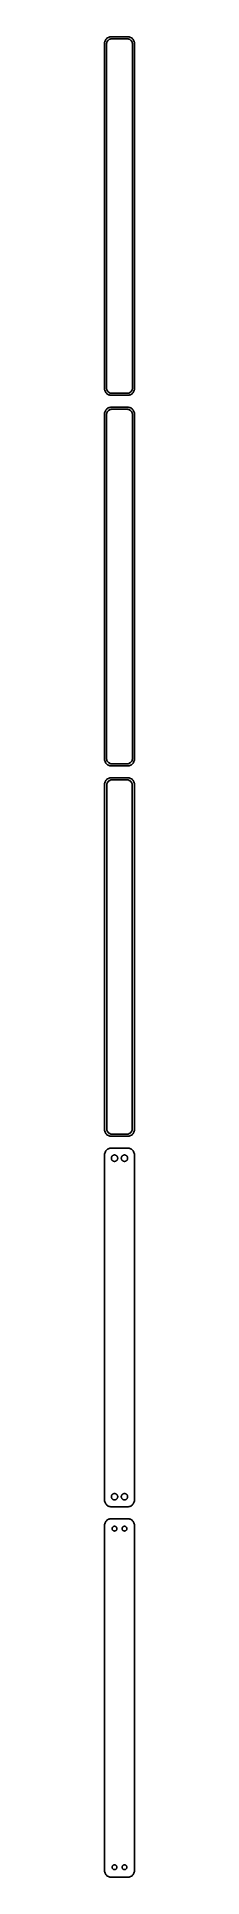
# Model space of a CAD drawing. Header units: metres. Extents: x -11 to 11, y 981 to 2367.
import ezdxf

# ---------------------------------------------------------------- set-up
doc = ezdxf.new("R2010")
doc.units = ezdxf.units.M

msp = doc.modelspace()

# ---------------------------------------------------------------- linework, layer by layer
for p, q in [((-11.2106, 2362.63), (-11.25, 2362)), ((-11.25, 2362), (-11.25, 2102)), ((-11.0929, 2363.24), (-11.2106, 2362.63)), ((-10.8989, 2363.84), (-11.0929, 2363.24)), ((-10.6315, 2364.41), (-10.8989, 2363.84)), ((-10.2951, 2364.94), (-10.6315, 2364.41)), ((-9.89484, 2365.42), (-10.2951, 2364.94)), ((-9.43712, 2365.85), (-9.89484, 2365.42)), ((-9.75, 2361.5), (-9.71844, 2362)), ((-9.75, 2102.5), (-9.75, 2361.5)), ((-9.71844, 2362), (-9.62433, 2362.49)), ((-9.62433, 2362.49), (-9.4691, 2362.97)), ((-9.4691, 2362.97), (-9.25522, 2363.43)), ((-8.92912, 2366.22), (-9.43712, 2365.85)), ((-9.25522, 2363.43), (-8.98605, 2363.85)), ((-8.98605, 2363.85), (-8.66586, 2364.24)), ((-8.37889, 2366.52), (-8.92912, 2366.22)), ((-8.66586, 2364.24), (-8.29968, 2364.58)), ((-7.79507, 2366.76), (-8.37889, 2366.52)), ((-8.29968, 2364.58), (-7.8933, 2364.88)), ((-7.8933, 2364.88), (-7.45311, 2365.12)), ((-7.1869, 2366.91), (-7.79507, 2366.76)), ((-7.45311, 2365.12), (-6.98605, 2365.3)), ((-6.56395, 2366.99), (-7.1869, 2366.91)), ((-6.98605, 2365.3), (-6.49951, 2365.43)), ((6.56395, 2366.99), (-6.56395, 2366.99)), ((-6.49951, 2365.43), (-6.00116, 2365.49)), ((-6.00116, 2365.49), (6.00116, 2365.49)), ((6.00116, 2365.49), (6.49951, 2365.43)), ((6.49951, 2365.43), (6.98605, 2365.3)), ((7.1869, 2366.91), (6.56395, 2366.99)), ((6.98605, 2365.3), (7.45311, 2365.12)), ((7.79507, 2366.76), (7.1869, 2366.91)), ((7.45311, 2365.12), (7.8933, 2364.88)), ((8.37889, 2366.52), (7.79507, 2366.76)), ((7.8933, 2364.88), (8.29968, 2364.58)), ((8.29968, 2364.58), (8.66586, 2364.24)), ((8.92912, 2366.22), (8.37889, 2366.52)), ((8.66586, 2364.24), (8.98605, 2363.85)), ((9.43712, 2365.85), (8.92912, 2366.22)), ((8.98605, 2363.85), (9.25522, 2363.43)), ((9.25522, 2363.43), (9.4691, 2362.97)), ((9.89484, 2365.42), (9.43712, 2365.85)), ((9.4691, 2362.97), (9.62433, 2362.49)), ((9.62433, 2362.49), (9.71844, 2362)), ((9.71844, 2362), (9.75, 2361.5)), ((9.75, 2361.5), (9.75, 2102.5)), ((10.2951, 2364.94), (9.89484, 2365.42)), ((10.6315, 2364.41), (10.2951, 2364.94)), ((10.8989, 2363.84), (10.6315, 2364.41)), ((11.0929, 2363.24), (10.8989, 2363.84)), ((11.2106, 2362.63), (11.0929, 2363.24)), ((11.25, 2362), (11.2106, 2362.63)), ((11.25, 2102), (11.25, 2362)), ((-11.25, 2102), (-11.2106, 2101.37)), ((-11.2106, 2101.37), (-11.0929, 2100.76)), ((-11.0929, 2100.76), (-10.8989, 2100.16)), ((-10.8989, 2100.16), (-10.6315, 2099.59)), ((-10.6315, 2099.59), (-10.2951, 2099.06)), ((-10.2951, 2099.06), (-9.89484, 2098.58)), ((-9.89484, 2098.58), (-9.43712, 2098.15)), ((-9.71844, 2102), (-9.75, 2102.5)), ((-9.62433, 2101.51), (-9.71844, 2102)), ((-9.4691, 2101.03), (-9.62433, 2101.51)), ((-9.25522, 2100.57), (-9.4691, 2101.03)), ((-9.43712, 2098.15), (-8.92912, 2097.78)), ((-8.98605, 2100.15), (-9.25522, 2100.57)), ((-8.66586, 2099.76), (-8.98605, 2100.15)), ((-8.92912, 2097.78), (-8.37889, 2097.48)), ((-8.29968, 2099.42), (-8.66586, 2099.76)), ((-8.37889, 2097.48), (-7.79507, 2097.24)), ((-7.8933, 2099.12), (-8.29968, 2099.42)), ((-7.45311, 2098.88), (-7.8933, 2099.12)), ((-7.79507, 2097.24), (-7.1869, 2097.09)), ((-6.98605, 2098.7), (-7.45311, 2098.88)), ((-7.1869, 2097.09), (-6.56395, 2097.01)), ((-6.49951, 2098.57), (-6.98605, 2098.7)), ((-6.56395, 2097.01), (6.56395, 2097.01)), ((-6.00116, 2098.51), (-6.49951, 2098.57)), ((6.00116, 2098.51), (-6.00116, 2098.51)), ((6.49951, 2098.57), (6.00116, 2098.51)), ((6.98605, 2098.7), (6.49951, 2098.57)), ((6.56395, 2097.01), (7.1869, 2097.09)), ((7.45311, 2098.88), (6.98605, 2098.7)), ((7.1869, 2097.09), (7.79507, 2097.24)), ((7.8933, 2099.12), (7.45311, 2098.88)), ((7.79507, 2097.24), (8.37889, 2097.48)), ((8.29968, 2099.42), (7.8933, 2099.12)), ((8.66586, 2099.76), (8.29968, 2099.42)), ((8.37889, 2097.48), (8.92912, 2097.78)), ((8.98605, 2100.15), (8.66586, 2099.76)), ((8.92912, 2097.78), (9.43712, 2098.15)), ((9.25522, 2100.57), (8.98605, 2100.15)), ((9.4691, 2101.03), (9.25522, 2100.57)), ((9.43712, 2098.15), (9.89484, 2098.58)), ((9.62433, 2101.51), (9.4691, 2101.03)), ((9.71844, 2102), (9.62433, 2101.51)), ((9.75, 2102.5), (9.71844, 2102)), ((9.89484, 2098.58), (10.2951, 2099.06)), ((10.2951, 2099.06), (10.6315, 2099.59)), ((10.6315, 2099.59), (10.8989, 2100.16)), ((10.8989, 2100.16), (11.0929, 2100.76)), ((11.0929, 2100.76), (11.2106, 2101.37)), ((11.2106, 2101.37), (11.25, 2102)), ((-11.2106, 2083.63), (-11.25, 2083)), ((-11.25, 2083), (-11.25, 1823)), ((-11.0929, 2084.24), (-11.2106, 2083.63)), ((-10.8989, 2084.84), (-11.0929, 2084.24)), ((-10.6315, 2085.41), (-10.8989, 2084.84)), ((-10.2951, 2085.94), (-10.6315, 2085.41)), ((-9.89484, 2086.42), (-10.2951, 2085.94)), ((-9.43712, 2086.85), (-9.89484, 2086.42)), ((-9.75, 2082.5), (-9.71844, 2083)), ((-9.75, 1823.5), (-9.75, 2082.5)), ((-9.71844, 2083), (-9.62433, 2083.49)), ((-9.62433, 2083.49), (-9.4691, 2083.97)), ((-9.4691, 2083.97), (-9.25522, 2084.43)), ((-8.92912, 2087.22), (-9.43712, 2086.85)), ((-9.25522, 2084.43), (-8.98605, 2084.85)), ((-8.98605, 2084.85), (-8.66586, 2085.24)), ((-8.37889, 2087.52), (-8.92912, 2087.22)), ((-8.66586, 2085.24), (-8.29968, 2085.58)), ((-7.79507, 2087.76), (-8.37889, 2087.52)), ((-8.29968, 2085.58), (-7.8933, 2085.88)), ((-7.8933, 2085.88), (-7.45311, 2086.12)), ((-7.1869, 2087.91), (-7.79507, 2087.76)), ((-7.45311, 2086.12), (-6.98605, 2086.3)), ((-6.56395, 2087.99), (-7.1869, 2087.91)), ((-6.98605, 2086.3), (-6.49951, 2086.43)), ((6.56395, 2087.99), (-6.56395, 2087.99)), ((-6.49951, 2086.43), (-6.00116, 2086.49)), ((-6.00116, 2086.49), (6.00116, 2086.49)), ((6.00116, 2086.49), (6.49951, 2086.43)), ((6.49951, 2086.43), (6.98605, 2086.3)), ((7.1869, 2087.91), (6.56395, 2087.99)), ((6.98605, 2086.3), (7.45311, 2086.12)), ((7.79507, 2087.76), (7.1869, 2087.91)), ((7.45311, 2086.12), (7.8933, 2085.88)), ((8.37889, 2087.52), (7.79507, 2087.76)), ((7.8933, 2085.88), (8.29968, 2085.58)), ((8.29968, 2085.58), (8.66586, 2085.24)), ((8.92912, 2087.22), (8.37889, 2087.52)), ((8.66586, 2085.24), (8.98605, 2084.85)), ((9.43712, 2086.85), (8.92912, 2087.22)), ((8.98605, 2084.85), (9.25522, 2084.43)), ((9.25522, 2084.43), (9.4691, 2083.97)), ((9.89484, 2086.42), (9.43712, 2086.85)), ((9.4691, 2083.97), (9.62433, 2083.49)), ((9.62433, 2083.49), (9.71844, 2083)), ((9.71844, 2083), (9.75, 2082.5)), ((9.75, 2082.5), (9.75, 1823.5)), ((10.2951, 2085.94), (9.89484, 2086.42)), ((10.6315, 2085.41), (10.2951, 2085.94)), ((10.8989, 2084.84), (10.6315, 2085.41)), ((11.0929, 2084.24), (10.8989, 2084.84)), ((11.2106, 2083.63), (11.0929, 2084.24)), ((11.25, 2083), (11.2106, 2083.63)), ((11.25, 1823), (11.25, 2083)), ((-11.25, 1823), (-11.2106, 1822.37)), ((-11.2106, 1822.37), (-11.0929, 1821.76)), ((-11.0929, 1821.76), (-10.8989, 1821.16)), ((-10.8989, 1821.16), (-10.6315, 1820.59)), ((-10.6315, 1820.59), (-10.2951, 1820.06)), ((-10.2951, 1820.06), (-9.89484, 1819.58)), ((-9.89484, 1819.58), (-9.43712, 1819.15)), ((-9.71844, 1823), (-9.75, 1823.5)), ((-9.62433, 1822.51), (-9.71844, 1823)), ((-9.4691, 1822.03), (-9.62433, 1822.51)), ((-9.25522, 1821.57), (-9.4691, 1822.03)), ((-9.43712, 1819.15), (-8.92912, 1818.78)), ((-8.98605, 1821.15), (-9.25522, 1821.57)), ((-8.66586, 1820.76), (-8.98605, 1821.15)), ((-8.92912, 1818.78), (-8.37889, 1818.48)), ((-8.29968, 1820.42), (-8.66586, 1820.76)), ((-8.37889, 1818.48), (-7.79507, 1818.24)), ((-7.8933, 1820.12), (-8.29968, 1820.42)), ((-7.45311, 1819.88), (-7.8933, 1820.12)), ((-7.79507, 1818.24), (-7.1869, 1818.09)), ((-6.98605, 1819.7), (-7.45311, 1819.88)), ((-7.1869, 1818.09), (-6.56395, 1818.01)), ((-6.49951, 1819.57), (-6.98605, 1819.7)), ((-6.56395, 1818.01), (6.56395, 1818.01)), ((-6.00116, 1819.51), (-6.49951, 1819.57)), ((6.00116, 1819.51), (-6.00116, 1819.51)), ((6.49951, 1819.57), (6.00116, 1819.51)), ((6.98605, 1819.7), (6.49951, 1819.57)), ((6.56395, 1818.01), (7.1869, 1818.09)), ((7.45311, 1819.88), (6.98605, 1819.7)), ((7.1869, 1818.09), (7.79507, 1818.24)), ((7.8933, 1820.12), (7.45311, 1819.88)), ((7.79507, 1818.24), (8.37889, 1818.48)), ((8.29968, 1820.42), (7.8933, 1820.12)), ((8.66586, 1820.76), (8.29968, 1820.42)), ((8.37889, 1818.48), (8.92912, 1818.78)), ((8.98605, 1821.15), (8.66586, 1820.76)), ((8.92912, 1818.78), (9.43712, 1819.15)), ((9.25522, 1821.57), (8.98605, 1821.15)), ((9.4691, 1822.03), (9.25522, 1821.57)), ((9.43712, 1819.15), (9.89484, 1819.58)), ((9.62433, 1822.51), (9.4691, 1822.03)), ((9.71844, 1823), (9.62433, 1822.51)), ((9.75, 1823.5), (9.71844, 1823)), ((9.89484, 1819.58), (10.2951, 1820.06)), ((10.2951, 1820.06), (10.6315, 1820.59)), ((10.6315, 1820.59), (10.8989, 1821.16)), ((10.8989, 1821.16), (11.0929, 1821.76)), ((11.0929, 1821.76), (11.2106, 1822.37)), ((11.2106, 1822.37), (11.25, 1823)), ((-11.2106, 1804.63), (-11.25, 1804)), ((-11.25, 1804), (-11.25, 1544)), ((-11.0929, 1805.24), (-11.2106, 1804.63)), ((-10.8989, 1805.84), (-11.0929, 1805.24)), ((-10.6315, 1806.41), (-10.8989, 1805.84)), ((-10.2951, 1806.94), (-10.6315, 1806.41)), ((-9.89484, 1807.42), (-10.2951, 1806.94)), ((-9.43712, 1807.85), (-9.89484, 1807.42)), ((-9.62262, 1803.5), (-9.59209, 1803.99)), ((-9.62262, 1544.5), (-9.62262, 1803.5)), ((-9.59209, 1803.99), (-9.50096, 1804.46)), ((-9.50096, 1804.46), (-9.35068, 1804.93)), ((-8.92912, 1808.22), (-9.43712, 1807.85)), ((-9.35068, 1804.93), (-9.1436, 1805.37)), ((-9.1436, 1805.37), (-8.88301, 1805.78)), ((-8.37889, 1808.52), (-8.92912, 1808.22)), ((-8.88301, 1805.78), (-8.57301, 1806.15)), ((-8.57301, 1806.15), (-8.21851, 1806.48)), ((-7.79507, 1808.76), (-8.37889, 1808.52)), ((-8.21851, 1806.48), (-7.82506, 1806.77)), ((-7.82506, 1806.77), (-7.39888, 1807)), ((-7.1869, 1808.91), (-7.79507, 1808.76)), ((-7.39888, 1807), (-6.9467, 1807.18)), ((-6.56395, 1808.99), (-7.1869, 1808.91)), ((-6.9467, 1807.18), (-6.47565, 1807.3)), ((6.56395, 1808.99), (-6.56395, 1808.99)), ((-6.47565, 1807.3), (-5.99316, 1807.36)), ((-5.99316, 1807.36), (5.99316, 1807.36)), ((5.99316, 1807.36), (6.47565, 1807.3)), ((6.47565, 1807.3), (6.9467, 1807.18)), ((7.1869, 1808.91), (6.56395, 1808.99)), ((6.9467, 1807.18), (7.39888, 1807)), ((7.79507, 1808.76), (7.1869, 1808.91)), ((7.39888, 1807), (7.82506, 1806.77)), ((8.37889, 1808.52), (7.79507, 1808.76)), ((7.82506, 1806.77), (8.21851, 1806.48)), ((8.21851, 1806.48), (8.57301, 1806.15)), ((8.92912, 1808.22), (8.37889, 1808.52)), ((8.57301, 1806.15), (8.88301, 1805.78)), ((8.88301, 1805.78), (9.1436, 1805.37)), ((9.43712, 1807.85), (8.92912, 1808.22)), ((9.1436, 1805.37), (9.35068, 1804.93)), ((9.35068, 1804.93), (9.50096, 1804.46)), ((9.89484, 1807.42), (9.43712, 1807.85)), ((9.50096, 1804.46), (9.59209, 1803.99)), ((9.59209, 1803.99), (9.62262, 1803.5)), ((9.62262, 1803.5), (9.62262, 1544.5)), ((10.2951, 1806.94), (9.89484, 1807.42)), ((10.6315, 1806.41), (10.2951, 1806.94)), ((10.8989, 1805.84), (10.6315, 1806.41)), ((11.0929, 1805.24), (10.8989, 1805.84)), ((11.2106, 1804.63), (11.0929, 1805.24)), ((11.25, 1804), (11.2106, 1804.63)), ((11.25, 1544), (11.25, 1804)), ((-11.25, 1544), (-11.2106, 1543.37)), ((-11.2106, 1543.37), (-11.0929, 1542.76)), ((-11.0929, 1542.76), (-10.8989, 1542.16)), ((-10.8989, 1542.16), (-10.6315, 1541.59)), ((-10.6315, 1541.59), (-10.2951, 1541.06)), ((-10.2951, 1541.06), (-9.89484, 1540.58)), ((-9.89484, 1540.58), (-9.43712, 1540.15)), ((-9.59209, 1544.01), (-9.62262, 1544.5)), ((-9.50096, 1543.54), (-9.59209, 1544.01)), ((-9.35068, 1543.07), (-9.50096, 1543.54)), ((-9.43712, 1540.15), (-8.92912, 1539.78)), ((-9.1436, 1542.63), (-9.35068, 1543.07)), ((-8.88301, 1542.22), (-9.1436, 1542.63)), ((-8.92912, 1539.78), (-8.37889, 1539.48)), ((-8.57301, 1541.85), (-8.88301, 1542.22)), ((-8.21851, 1541.52), (-8.57301, 1541.85)), ((-8.37889, 1539.48), (-7.79507, 1539.24)), ((-7.82506, 1541.23), (-8.21851, 1541.52)), ((-7.39888, 1541), (-7.82506, 1541.23)), ((-7.79507, 1539.24), (-7.1869, 1539.09)), ((-6.9467, 1540.82), (-7.39888, 1541)), ((-7.1869, 1539.09), (-6.56395, 1539.01)), ((-6.47565, 1540.7), (-6.9467, 1540.82)), ((-6.56395, 1539.01), (6.56395, 1539.01)), ((-5.99316, 1540.64), (-6.47565, 1540.7)), ((5.99316, 1540.64), (-5.99316, 1540.64)), ((6.47565, 1540.7), (5.99316, 1540.64)), ((6.9467, 1540.82), (6.47565, 1540.7)), ((6.56395, 1539.01), (7.1869, 1539.09)), ((7.39888, 1541), (6.9467, 1540.82)), ((7.1869, 1539.09), (7.79507, 1539.24)), ((7.82506, 1541.23), (7.39888, 1541)), ((7.79507, 1539.24), (8.37889, 1539.48)), ((8.21851, 1541.52), (7.82506, 1541.23)), ((8.57301, 1541.85), (8.21851, 1541.52)), ((8.37889, 1539.48), (8.92912, 1539.78)), ((8.88301, 1542.22), (8.57301, 1541.85)), ((9.1436, 1542.63), (8.88301, 1542.22)), ((8.92912, 1539.78), (9.43712, 1540.15)), ((9.35068, 1543.07), (9.1436, 1542.63)), ((9.50096, 1543.54), (9.35068, 1543.07)), ((9.43712, 1540.15), (9.89484, 1540.58)), ((9.59209, 1544.01), (9.50096, 1543.54)), ((9.62262, 1544.5), (9.59209, 1544.01)), ((9.89484, 1540.58), (10.2951, 1541.06)), ((10.2951, 1541.06), (10.6315, 1541.59)), ((10.6315, 1541.59), (10.8989, 1542.16)), ((10.8989, 1542.16), (11.0929, 1542.76)), ((11.0929, 1542.76), (11.2106, 1543.37)), ((11.2106, 1543.37), (11.25, 1544)), ((-11.2106, 1525.63), (-11.25, 1525)), ((-11.25, 1525), (-11.25, 1265)), ((-11.0929, 1526.24), (-11.2106, 1525.63)), ((-10.8989, 1526.84), (-11.0929, 1526.24)), ((-10.6315, 1527.41), (-10.8989, 1526.84)), ((-10.2951, 1527.94), (-10.6315, 1527.41)), ((-9.89484, 1528.42), (-10.2951, 1527.94)), ((-9.43712, 1528.85), (-9.89484, 1528.42)), ((-8.92912, 1529.22), (-9.43712, 1528.85)), ((-8.37889, 1529.52), (-8.92912, 1529.22)), ((-7.79507, 1529.76), (-8.37889, 1529.52)), ((-7.1869, 1529.91), (-7.79507, 1529.76)), ((-6.56395, 1529.99), (-7.1869, 1529.91)), ((6.56395, 1529.99), (-6.56395, 1529.99)), ((-5.03598, 1524.53), (-4.77187, 1524.67)), ((-4.77187, 1524.67), (-4.49164, 1524.78)), ((-4.49164, 1524.78), (-4.19971, 1524.86)), ((-4.19971, 1524.86), (-3.9007, 1524.9)), ((-3.9007, 1524.9), (-3.59929, 1524.9)), ((-3.59929, 1524.9), (-3.30028, 1524.86)), ((-3.30028, 1524.86), (-3.00835, 1524.78)), ((-3.00835, 1524.78), (-2.72812, 1524.67)), ((-2.72812, 1524.67), (-2.464, 1524.53)), ((2.464, 1524.53), (2.72812, 1524.67)), ((2.72812, 1524.67), (3.00835, 1524.78)), ((3.00835, 1524.78), (3.30028, 1524.86)), ((3.30028, 1524.86), (3.59929, 1524.9)), ((3.59929, 1524.9), (3.9007, 1524.9)), ((3.9007, 1524.9), (4.19971, 1524.86)), ((4.19971, 1524.86), (4.49164, 1524.78)), ((4.49164, 1524.78), (4.77187, 1524.67)), ((4.77187, 1524.67), (5.03598, 1524.53)), ((7.1869, 1529.91), (6.56395, 1529.99)), ((7.79507, 1529.76), (7.1869, 1529.91)), ((8.37889, 1529.52), (7.79507, 1529.76)), ((8.92912, 1529.22), (8.37889, 1529.52)), ((9.43712, 1528.85), (8.92912, 1529.22)), ((9.89484, 1528.42), (9.43712, 1528.85)), ((10.2951, 1527.94), (9.89484, 1528.42)), ((10.6315, 1527.41), (10.2951, 1527.94)), ((10.8989, 1526.84), (10.6315, 1527.41)), ((11.0929, 1526.24), (10.8989, 1526.84)), ((11.2106, 1525.63), (11.0929, 1526.24)), ((11.25, 1525), (11.2106, 1525.63)), ((11.25, 1265), (11.25, 1525)), ((-6.14999, 1522.5), (-6.13107, 1522.8)), ((-6.13107, 1522.2), (-6.14999, 1522.5)), ((-6.13107, 1522.8), (-6.07458, 1523.1)), ((-6.07458, 1521.9), (-6.13107, 1522.2)), ((-6.07458, 1523.1), (-5.98146, 1523.38)), ((-5.98146, 1521.62), (-6.07458, 1521.9)), ((-5.98146, 1523.38), (-5.85313, 1523.66)), ((-5.85313, 1521.34), (-5.98146, 1521.62)), ((-5.85313, 1523.66), (-5.69164, 1523.91)), ((-5.69164, 1521.09), (-5.85313, 1521.34)), ((-5.69164, 1523.91), (-5.49951, 1524.14)), ((-5.49951, 1520.86), (-5.69164, 1521.09)), ((-5.49951, 1524.14), (-5.27982, 1524.35)), ((-5.27982, 1520.65), (-5.49951, 1520.86)), ((-5.27982, 1524.35), (-5.03598, 1524.53)), ((-5.03598, 1520.47), (-5.27982, 1520.65)), ((-4.77187, 1520.33), (-5.03598, 1520.47)), ((-4.49164, 1520.22), (-4.77187, 1520.33)), ((-4.19971, 1520.14), (-4.49164, 1520.22)), ((-3.9007, 1520.1), (-4.19971, 1520.14)), ((-3.59929, 1520.1), (-3.9007, 1520.1)), ((-3.30028, 1520.14), (-3.59929, 1520.1)), ((-3.00835, 1520.22), (-3.30028, 1520.14)), ((-2.72812, 1520.33), (-3.00835, 1520.22)), ((-2.464, 1520.47), (-2.72812, 1520.33)), ((-2.464, 1524.53), (-2.22017, 1524.35)), ((-2.22017, 1520.65), (-2.464, 1520.47)), ((-2.22017, 1524.35), (-2.00047, 1524.14)), ((-2.00047, 1520.86), (-2.22017, 1520.65)), ((-2.00047, 1524.14), (-1.80835, 1523.91)), ((-1.80835, 1521.09), (-2.00047, 1520.86)), ((-1.80835, 1523.91), (-1.64685, 1523.66)), ((-1.64685, 1521.34), (-1.80835, 1521.09)), ((-1.64685, 1523.66), (-1.51852, 1523.38)), ((-1.51852, 1521.62), (-1.64685, 1521.34)), ((-1.51852, 1523.38), (-1.4254, 1523.1)), ((-1.4254, 1521.9), (-1.51852, 1521.62)), ((-1.4254, 1523.1), (-1.36891, 1522.8)), ((-1.36891, 1522.2), (-1.4254, 1521.9)), ((-1.36891, 1522.8), (-1.34999, 1522.5)), ((-1.34999, 1522.5), (-1.36891, 1522.2)), ((1.34999, 1522.5), (1.36891, 1522.8)), ((1.36891, 1522.2), (1.34999, 1522.5)), ((1.36891, 1522.8), (1.4254, 1523.1)), ((1.4254, 1521.9), (1.36891, 1522.2)), ((1.4254, 1523.1), (1.51852, 1523.38)), ((1.51852, 1521.62), (1.4254, 1521.9)), ((1.51852, 1523.38), (1.64685, 1523.66)), ((1.64685, 1521.34), (1.51852, 1521.62)), ((1.64685, 1523.66), (1.80835, 1523.91)), ((1.80835, 1521.09), (1.64685, 1521.34)), ((1.80835, 1523.91), (2.00047, 1524.14)), ((2.00047, 1520.86), (1.80835, 1521.09)), ((2.00047, 1524.14), (2.22017, 1524.35)), ((2.22017, 1520.65), (2.00047, 1520.86)), ((2.22017, 1524.35), (2.464, 1524.53)), ((2.464, 1520.47), (2.22017, 1520.65)), ((2.72812, 1520.33), (2.464, 1520.47)), ((3.00835, 1520.22), (2.72812, 1520.33)), ((3.30028, 1520.14), (3.00835, 1520.22)), ((3.59929, 1520.1), (3.30028, 1520.14)), ((3.9007, 1520.1), (3.59929, 1520.1)), ((4.19971, 1520.14), (3.9007, 1520.1)), ((4.49164, 1520.22), (4.19971, 1520.14)), ((4.77187, 1520.33), (4.49164, 1520.22)), ((5.03598, 1520.47), (4.77187, 1520.33)), ((5.03598, 1524.53), (5.27982, 1524.35)), ((5.27982, 1520.65), (5.03598, 1520.47)), ((5.27982, 1524.35), (5.49951, 1524.14)), ((5.49951, 1520.86), (5.27982, 1520.65)), ((5.49951, 1524.14), (5.69164, 1523.91)), ((5.69164, 1521.09), (5.49951, 1520.86)), ((5.69164, 1523.91), (5.85313, 1523.66)), ((5.85313, 1521.34), (5.69164, 1521.09)), ((5.85313, 1523.66), (5.98146, 1523.38)), ((5.98146, 1521.62), (5.85313, 1521.34)), ((5.98146, 1523.38), (6.07458, 1523.1)), ((6.07458, 1521.9), (5.98146, 1521.62)), ((6.07458, 1523.1), (6.13107, 1522.8)), ((6.13107, 1522.2), (6.07458, 1521.9)), ((6.13107, 1522.8), (6.14999, 1522.5)), ((6.14999, 1522.5), (6.13107, 1522.2)), ((-11.25, 1265), (-11.2106, 1264.37)), ((-11.2106, 1264.37), (-11.0929, 1263.76)), ((-11.0929, 1263.76), (-10.8989, 1263.16)), ((-10.8989, 1263.16), (-10.6315, 1262.59)), ((-10.6315, 1262.59), (-10.2951, 1262.06)), ((-10.2951, 1262.06), (-9.89484, 1261.58)), ((-9.89484, 1261.58), (-9.43712, 1261.15)), ((-6.14999, 1267.5), (-6.13107, 1267.8)), ((-6.13107, 1267.2), (-6.14999, 1267.5)), ((-6.13107, 1267.8), (-6.07458, 1268.1)), ((-6.07458, 1266.9), (-6.13107, 1267.2)), ((-6.07458, 1268.1), (-5.98146, 1268.38)), ((-5.98146, 1266.62), (-6.07458, 1266.9)), ((-5.98146, 1268.38), (-5.85313, 1268.66)), ((-5.85313, 1266.34), (-5.98146, 1266.62)), ((-5.85313, 1268.66), (-5.69164, 1268.91)), ((-5.69164, 1266.09), (-5.85313, 1266.34)), ((-5.69164, 1268.91), (-5.49951, 1269.14)), ((-5.49951, 1265.86), (-5.69164, 1266.09)), ((-5.49951, 1269.14), (-5.27982, 1269.35)), ((-5.27982, 1265.65), (-5.49951, 1265.86)), ((-5.27982, 1269.35), (-5.03598, 1269.53)), ((-5.03598, 1265.47), (-5.27982, 1265.65)), ((-5.03598, 1269.53), (-4.77187, 1269.67)), ((-4.77187, 1265.33), (-5.03598, 1265.47)), ((-4.77187, 1269.67), (-4.49164, 1269.78)), ((-4.49164, 1265.22), (-4.77187, 1265.33)), ((-4.49164, 1269.78), (-4.19971, 1269.86)), ((-4.19971, 1265.14), (-4.49164, 1265.22)), ((-4.19971, 1269.86), (-3.9007, 1269.9)), ((-3.9007, 1265.1), (-4.19971, 1265.14)), ((-3.9007, 1269.9), (-3.59929, 1269.9)), ((-3.59929, 1265.1), (-3.9007, 1265.1)), ((-3.59929, 1269.9), (-3.30028, 1269.86)), ((-3.30028, 1265.14), (-3.59929, 1265.1)), ((-3.30028, 1269.86), (-3.00835, 1269.78)), ((-3.00835, 1265.22), (-3.30028, 1265.14)), ((-3.00835, 1269.78), (-2.72812, 1269.67)), ((-2.72812, 1265.33), (-3.00835, 1265.22)), ((-2.72812, 1269.67), (-2.464, 1269.53)), ((-2.464, 1265.47), (-2.72812, 1265.33)), ((-2.464, 1269.53), (-2.22017, 1269.35)), ((-2.22017, 1265.65), (-2.464, 1265.47)), ((-2.22017, 1269.35), (-2.00047, 1269.14)), ((-2.00047, 1265.86), (-2.22017, 1265.65)), ((-2.00047, 1269.14), (-1.80835, 1268.91)), ((-1.80835, 1266.09), (-2.00047, 1265.86)), ((-1.80835, 1268.91), (-1.64685, 1268.66)), ((-1.64685, 1266.34), (-1.80835, 1266.09)), ((-1.64685, 1268.66), (-1.51852, 1268.38)), ((-1.51852, 1266.62), (-1.64685, 1266.34)), ((-1.51852, 1268.38), (-1.4254, 1268.1)), ((-1.4254, 1266.9), (-1.51852, 1266.62)), ((-1.4254, 1268.1), (-1.36891, 1267.8)), ((-1.36891, 1267.2), (-1.4254, 1266.9)), ((-1.36891, 1267.8), (-1.34999, 1267.5)), ((-1.34999, 1267.5), (-1.36891, 1267.2)), ((1.34999, 1267.5), (1.36891, 1267.8)), ((1.36891, 1267.2), (1.34999, 1267.5)), ((1.36891, 1267.8), (1.4254, 1268.1)), ((1.4254, 1266.9), (1.36891, 1267.2)), ((1.4254, 1268.1), (1.51852, 1268.38)), ((1.51852, 1266.62), (1.4254, 1266.9)), ((1.51852, 1268.38), (1.64685, 1268.66)), ((1.64685, 1266.34), (1.51852, 1266.62)), ((1.64685, 1268.66), (1.80835, 1268.91)), ((1.80835, 1266.09), (1.64685, 1266.34)), ((1.80835, 1268.91), (2.00047, 1269.14)), ((2.00047, 1265.86), (1.80835, 1266.09)), ((2.00047, 1269.14), (2.22017, 1269.35)), ((2.22017, 1265.65), (2.00047, 1265.86)), ((2.22017, 1269.35), (2.464, 1269.53)), ((2.464, 1265.47), (2.22017, 1265.65)), ((2.464, 1269.53), (2.72812, 1269.67)), ((2.72812, 1265.33), (2.464, 1265.47)), ((2.72812, 1269.67), (3.00835, 1269.78)), ((3.00835, 1265.22), (2.72812, 1265.33)), ((3.00835, 1269.78), (3.30028, 1269.86)), ((3.30028, 1265.14), (3.00835, 1265.22)), ((3.30028, 1269.86), (3.59929, 1269.9)), ((3.59929, 1265.1), (3.30028, 1265.14)), ((3.59929, 1269.9), (3.9007, 1269.9)), ((3.9007, 1265.1), (3.59929, 1265.1)), ((3.9007, 1269.9), (4.19971, 1269.86)), ((4.19971, 1265.14), (3.9007, 1265.1)), ((4.19971, 1269.86), (4.49164, 1269.78)), ((4.49164, 1265.22), (4.19971, 1265.14)), ((4.49164, 1269.78), (4.77187, 1269.67)), ((4.77187, 1265.33), (4.49164, 1265.22)), ((4.77187, 1269.67), (5.03598, 1269.53)), ((5.03598, 1265.47), (4.77187, 1265.33)), ((5.03598, 1269.53), (5.27982, 1269.35)), ((5.27982, 1265.65), (5.03598, 1265.47)), ((5.27982, 1269.35), (5.49951, 1269.14)), ((5.49951, 1265.86), (5.27982, 1265.65)), ((5.49951, 1269.14), (5.69164, 1268.91)), ((5.69164, 1266.09), (5.49951, 1265.86)), ((5.69164, 1268.91), (5.85313, 1268.66)), ((5.85313, 1266.34), (5.69164, 1266.09)), ((5.85313, 1268.66), (5.98146, 1268.38)), ((5.98146, 1266.62), (5.85313, 1266.34)), ((5.98146, 1268.38), (6.07458, 1268.1)), ((6.07458, 1266.9), (5.98146, 1266.62)), ((6.07458, 1268.1), (6.13107, 1267.8)), ((6.13107, 1267.2), (6.07458, 1266.9)), ((6.13107, 1267.8), (6.14999, 1267.5)), ((6.14999, 1267.5), (6.13107, 1267.2)), ((9.43712, 1261.15), (9.89484, 1261.58)), ((9.89484, 1261.58), (10.2951, 1262.06)), ((10.2951, 1262.06), (10.6315, 1262.59)), ((10.6315, 1262.59), (10.8989, 1263.16)), ((10.8989, 1263.16), (11.0929, 1263.76)), ((11.0929, 1263.76), (11.2106, 1264.37)), ((11.2106, 1264.37), (11.25, 1265)), ((-10.8989, 1247.84), (-11.0929, 1247.24)), ((-10.6315, 1248.41), (-10.8989, 1247.84)), ((-10.2951, 1248.94), (-10.6315, 1248.41)), ((-9.89484, 1249.42), (-10.2951, 1248.94)), ((-9.43712, 1249.85), (-9.89484, 1249.42)), ((-9.43712, 1261.15), (-8.92912, 1260.78)), ((-8.92912, 1250.22), (-9.43712, 1249.85)), ((-8.92912, 1260.78), (-8.37889, 1260.48)), ((-8.37889, 1250.52), (-8.92912, 1250.22)), ((-8.37889, 1260.48), (-7.79507, 1260.24)), ((-7.79507, 1250.76), (-8.37889, 1250.52)), ((-7.79507, 1260.24), (-7.1869, 1260.09)), ((-7.1869, 1250.91), (-7.79507, 1250.76)), ((-7.1869, 1260.09), (-6.56395, 1260.01)), ((-6.56395, 1250.99), (-7.1869, 1250.91)), ((-6.56395, 1260.01), (6.56395, 1260.01)), ((6.56395, 1250.99), (-6.56395, 1250.99)), ((6.56395, 1260.01), (7.1869, 1260.09)), ((7.1869, 1250.91), (6.56395, 1250.99)), ((7.1869, 1260.09), (7.79507, 1260.24)), ((7.79507, 1250.76), (7.1869, 1250.91)), ((7.79507, 1260.24), (8.37889, 1260.48)), ((8.37889, 1250.52), (7.79507, 1250.76)), ((8.37889, 1260.48), (8.92912, 1260.78)), ((8.92912, 1250.22), (8.37889, 1250.52)), ((8.92912, 1260.78), (9.43712, 1261.15)), ((9.43712, 1249.85), (8.92912, 1250.22)), ((9.89484, 1249.42), (9.43712, 1249.85)), ((10.2951, 1248.94), (9.89484, 1249.42)), ((10.6315, 1248.41), (10.2951, 1248.94)), ((10.8989, 1247.84), (10.6315, 1248.41)), ((11.0929, 1247.24), (10.8989, 1247.84)), ((-11.2106, 1246.63), (-11.25, 1246)), ((-11.25, 1246), (-11.25, 986)), ((-11.0929, 1247.24), (-11.2106, 1246.63)), ((-5.54999, 1243.5), (-5.5358, 1243.73)), ((-5.5358, 1243.27), (-5.54999, 1243.5)), ((-5.5358, 1243.73), (-5.49344, 1243.95)), ((-5.49344, 1243.05), (-5.5358, 1243.27)), ((-5.49344, 1243.95), (-5.42358, 1244.16)), ((-5.42358, 1242.84), (-5.49344, 1243.05)), ((-5.42358, 1244.16), (-5.32735, 1244.37)), ((-5.32735, 1242.63), (-5.42358, 1242.84)), ((-5.32735, 1244.37), (-5.20622, 1244.56)), ((-5.20622, 1242.44), (-5.32735, 1242.63)), ((-5.20622, 1244.56), (-5.06213, 1244.73)), ((-5.06213, 1242.27), (-5.20622, 1242.44)), ((-5.06213, 1244.73), (-4.89735, 1244.89)), ((-4.89735, 1242.11), (-5.06213, 1242.27)), ((-4.89735, 1244.89), (-4.71448, 1245.02)), ((-4.71448, 1241.98), (-4.89735, 1242.11)), ((-4.71448, 1245.02), (-4.51639, 1245.13)), ((-4.51639, 1241.87), (-4.71448, 1241.98)), ((-4.51639, 1245.13), (-4.30623, 1245.21)), ((-4.30623, 1241.79), (-4.51639, 1241.87)), ((-4.30623, 1245.21), (-4.08728, 1245.27)), ((-4.08728, 1241.73), (-4.30623, 1241.79)), ((-4.08728, 1245.27), (-3.86302, 1245.3)), ((-3.86302, 1241.7), (-4.08728, 1241.73)), ((-3.86302, 1245.3), (-3.63696, 1245.3)), ((-3.63696, 1241.7), (-3.86302, 1241.7)), ((-3.63696, 1245.3), (-3.4127, 1245.27)), ((-3.4127, 1241.73), (-3.63696, 1241.7)), ((-3.4127, 1245.27), (-3.19376, 1245.21)), ((-3.19376, 1241.79), (-3.4127, 1241.73)), ((-3.19376, 1245.21), (-2.9836, 1245.13)), ((-2.9836, 1241.87), (-3.19376, 1241.79)), ((-2.9836, 1245.13), (-2.78551, 1245.02)), ((-2.78551, 1241.98), (-2.9836, 1241.87)), ((-2.78551, 1245.02), (-2.60263, 1244.89)), ((-2.60263, 1242.11), (-2.78551, 1241.98)), ((-2.60263, 1244.89), (-2.43785, 1244.73)), ((-2.43785, 1242.27), (-2.60263, 1242.11)), ((-2.43785, 1244.73), (-2.29376, 1244.56)), ((-2.29376, 1242.44), (-2.43785, 1242.27)), ((-2.29376, 1244.56), (-2.17264, 1244.37)), ((-2.17264, 1242.63), (-2.29376, 1242.44)), ((-2.17264, 1244.37), (-2.0764, 1244.16)), ((-2.0764, 1242.84), (-2.17264, 1242.63)), ((-2.0764, 1244.16), (-2.00655, 1243.95)), ((-2.00655, 1243.05), (-2.0764, 1242.84)), ((-2.00655, 1243.95), (-1.96419, 1243.73)), ((-1.96419, 1243.27), (-2.00655, 1243.05)), ((-1.96419, 1243.73), (-1.95, 1243.5)), ((-1.95, 1243.5), (-1.96419, 1243.27)), ((1.95, 1243.5), (1.96419, 1243.73)), ((1.96419, 1243.27), (1.95, 1243.5)), ((1.96419, 1243.73), (2.00655, 1243.95)), ((2.00655, 1243.05), (1.96419, 1243.27)), ((2.00655, 1243.95), (2.0764, 1244.16)), ((2.0764, 1242.84), (2.00655, 1243.05)), ((2.0764, 1244.16), (2.17264, 1244.37)), ((2.17264, 1242.63), (2.0764, 1242.84)), ((2.17264, 1244.37), (2.29376, 1244.56)), ((2.29376, 1242.44), (2.17264, 1242.63)), ((2.29376, 1244.56), (2.43785, 1244.73)), ((2.43785, 1242.27), (2.29376, 1242.44)), ((2.43785, 1244.73), (2.60263, 1244.89)), ((2.60263, 1242.11), (2.43785, 1242.27)), ((2.60263, 1244.89), (2.78551, 1245.02)), ((2.78551, 1241.98), (2.60263, 1242.11)), ((2.78551, 1245.02), (2.9836, 1245.13)), ((2.9836, 1241.87), (2.78551, 1241.98)), ((2.9836, 1245.13), (3.19376, 1245.21)), ((3.19376, 1241.79), (2.9836, 1241.87)), ((3.19376, 1245.21), (3.4127, 1245.27)), ((3.4127, 1241.73), (3.19376, 1241.79)), ((3.4127, 1245.27), (3.63696, 1245.3)), ((3.63696, 1241.7), (3.4127, 1241.73)), ((3.63696, 1245.3), (3.86302, 1245.3)), ((3.86302, 1241.7), (3.63696, 1241.7)), ((3.86302, 1245.3), (4.08728, 1245.27)), ((4.08728, 1241.73), (3.86302, 1241.7)), ((4.08728, 1245.27), (4.30623, 1245.21)), ((4.30623, 1241.79), (4.08728, 1241.73)), ((4.30623, 1245.21), (4.51639, 1245.13)), ((4.51639, 1241.87), (4.30623, 1241.79)), ((4.51639, 1245.13), (4.71448, 1245.02)), ((4.71448, 1241.98), (4.51639, 1241.87)), ((4.71448, 1245.02), (4.89735, 1244.89)), ((4.89735, 1242.11), (4.71448, 1241.98)), ((4.89735, 1244.89), (5.06213, 1244.73)), ((5.06213, 1242.27), (4.89735, 1242.11)), ((5.06213, 1244.73), (5.20622, 1244.56)), ((5.20622, 1242.44), (5.06213, 1242.27)), ((5.20622, 1244.56), (5.32735, 1244.37)), ((5.32735, 1242.63), (5.20622, 1242.44)), ((5.32735, 1244.37), (5.42358, 1244.16)), ((5.42358, 1242.84), (5.32735, 1242.63)), ((5.42358, 1244.16), (5.49344, 1243.95)), ((5.49344, 1243.05), (5.42358, 1242.84)), ((5.49344, 1243.95), (5.5358, 1243.73)), ((5.5358, 1243.27), (5.49344, 1243.05)), ((5.5358, 1243.73), (5.54999, 1243.5)), ((5.54999, 1243.5), (5.5358, 1243.27)), ((11.2106, 1246.63), (11.0929, 1247.24)), ((11.25, 1246), (11.2106, 1246.63)), ((11.25, 986), (11.25, 1246)), ((-11.25, 986), (-11.2106, 985.373)), ((-11.2106, 985.373), (-11.0929, 984.757)), ((-11.0929, 984.757), (-10.8989, 984.159)), ((-10.8989, 984.159), (-10.6315, 983.591)), ((-5.54999, 988.5), (-5.5358, 988.726)), ((-5.5358, 988.274), (-5.54999, 988.5)), ((-5.5358, 988.726), (-5.49344, 988.948)), ((-5.49344, 988.052), (-5.5358, 988.274)), ((-5.49344, 988.948), (-5.42358, 989.163)), ((-5.42358, 987.837), (-5.49344, 988.052)), ((-5.42358, 989.163), (-5.32735, 989.367)), ((-5.32735, 987.633), (-5.42358, 987.837)), ((-5.32735, 989.367), (-5.20622, 989.558)), ((-5.20622, 987.442), (-5.32735, 987.633)), ((-5.20622, 989.558), (-5.06213, 989.732)), ((-5.06213, 987.268), (-5.20622, 987.442)), ((-5.06213, 989.732), (-4.89735, 989.887)), ((-4.89735, 987.113), (-5.06213, 987.268)), ((-4.89735, 989.887), (-4.71448, 990.02)), ((-4.71448, 986.98), (-4.89735, 987.113)), ((-4.71448, 990.02), (-4.51639, 990.129)), ((-4.51639, 986.871), (-4.71448, 986.98)), ((-4.51639, 990.129), (-4.30623, 990.212)), ((-4.30623, 986.788), (-4.51639, 986.871)), ((-4.30623, 990.212), (-4.08728, 990.268)), ((-4.08728, 986.732), (-4.30623, 986.788)), ((-4.08728, 990.268), (-3.86302, 990.296)), ((-3.86302, 986.704), (-4.08728, 986.732)), ((-3.86302, 990.296), (-3.63696, 990.296)), ((-3.63696, 986.704), (-3.86302, 986.704)), ((-3.63696, 990.296), (-3.4127, 990.268)), ((-3.4127, 986.732), (-3.63696, 986.704)), ((-3.4127, 990.268), (-3.19376, 990.212)), ((-3.19376, 986.788), (-3.4127, 986.732)), ((-3.19376, 990.212), (-2.9836, 990.129)), ((-2.9836, 986.871), (-3.19376, 986.788)), ((-2.9836, 990.129), (-2.78551, 990.02)), ((-2.78551, 986.98), (-2.9836, 986.871)), ((-2.78551, 990.02), (-2.60263, 989.887)), ((-2.60263, 987.113), (-2.78551, 986.98)), ((-2.60263, 989.887), (-2.43785, 989.732)), ((-2.43785, 987.268), (-2.60263, 987.113)), ((-2.43785, 989.732), (-2.29376, 989.558)), ((-2.29376, 987.442), (-2.43785, 987.268)), ((-2.29376, 989.558), (-2.17264, 989.367)), ((-2.17264, 987.633), (-2.29376, 987.442)), ((-2.17264, 989.367), (-2.0764, 989.163)), ((-2.0764, 987.837), (-2.17264, 987.633)), ((-2.0764, 989.163), (-2.00655, 988.948)), ((-2.00655, 988.052), (-2.0764, 987.837)), ((-2.00655, 988.948), (-1.96419, 988.726)), ((-1.96419, 988.274), (-2.00655, 988.052)), ((-1.96419, 988.726), (-1.95, 988.5)), ((-1.95, 988.5), (-1.96419, 988.274)), ((1.95, 988.5), (1.96419, 988.726)), ((1.96419, 988.274), (1.95, 988.5)), ((1.96419, 988.726), (2.00655, 988.948)), ((2.00655, 988.052), (1.96419, 988.274)), ((2.00655, 988.948), (2.0764, 989.163)), ((2.0764, 987.837), (2.00655, 988.052)), ((2.0764, 989.163), (2.17264, 989.367)), ((2.17264, 987.633), (2.0764, 987.837)), ((2.17264, 989.367), (2.29376, 989.558)), ((2.29376, 987.442), (2.17264, 987.633)), ((2.29376, 989.558), (2.43785, 989.732)), ((2.43785, 987.268), (2.29376, 987.442)), ((2.43785, 989.732), (2.60263, 989.887)), ((2.60263, 987.113), (2.43785, 987.268)), ((2.60263, 989.887), (2.78551, 990.02)), ((2.78551, 986.98), (2.60263, 987.113)), ((2.78551, 990.02), (2.9836, 990.129)), ((2.9836, 986.871), (2.78551, 986.98)), ((2.9836, 990.129), (3.19376, 990.212)), ((3.19376, 986.788), (2.9836, 986.871)), ((3.19376, 990.212), (3.4127, 990.268)), ((3.4127, 986.732), (3.19376, 986.788)), ((3.4127, 990.268), (3.63696, 990.296)), ((3.63696, 986.704), (3.4127, 986.732)), ((3.63696, 990.296), (3.86302, 990.296)), ((3.86302, 986.704), (3.63696, 986.704)), ((3.86302, 990.296), (4.08728, 990.268)), ((4.08728, 986.732), (3.86302, 986.704)), ((4.08728, 990.268), (4.30623, 990.212)), ((4.30623, 986.788), (4.08728, 986.732)), ((4.30623, 990.212), (4.51639, 990.129)), ((4.51639, 986.871), (4.30623, 986.788)), ((4.51639, 990.129), (4.71448, 990.02)), ((4.71448, 986.98), (4.51639, 986.871)), ((4.71448, 990.02), (4.89735, 989.887)), ((4.89735, 987.113), (4.71448, 986.98)), ((4.89735, 989.887), (5.06213, 989.732)), ((5.06213, 987.268), (4.89735, 987.113)), ((5.06213, 989.732), (5.20622, 989.558)), ((5.20622, 987.442), (5.06213, 987.268)), ((5.20622, 989.558), (5.32735, 989.367)), ((5.32735, 987.633), (5.20622, 987.442)), ((5.32735, 989.367), (5.42358, 989.163)), ((5.42358, 987.837), (5.32735, 987.633)), ((5.42358, 989.163), (5.49344, 988.948)), ((5.49344, 988.052), (5.42358, 987.837)), ((5.49344, 988.948), (5.5358, 988.726)), ((5.5358, 988.274), (5.49344, 988.052)), ((5.5358, 988.726), (5.54999, 988.5)), ((5.54999, 988.5), (5.5358, 988.274)), ((10.6315, 983.591), (10.8989, 984.159)), ((10.8989, 984.159), (11.0929, 984.757)), ((11.0929, 984.757), (11.2106, 985.373)), ((11.2106, 985.373), (11.25, 986)), ((-10.6315, 983.591), (-10.2951, 983.061)), ((-10.2951, 983.061), (-9.89484, 982.577)), ((-9.89484, 982.577), (-9.43712, 982.147)), ((-9.43712, 982.147), (-8.92912, 981.778)), ((-8.92912, 981.778), (-8.37889, 981.476)), ((-8.37889, 981.476), (-7.79507, 981.245)), ((-7.79507, 981.245), (-7.1869, 981.089)), ((-7.1869, 981.089), (-6.56395, 981.01)), ((-6.56395, 981.01), (6.56395, 981.01)), ((6.56395, 981.01), (7.1869, 981.089)), ((7.1869, 981.089), (7.79507, 981.245)), ((7.79507, 981.245), (8.37889, 981.476)), ((8.37889, 981.476), (8.92912, 981.778)), ((8.92912, 981.778), (9.43712, 982.147)), ((9.43712, 982.147), (9.89484, 982.577)), ((9.89484, 982.577), (10.2951, 983.061)), ((10.2951, 983.061), (10.6315, 983.591))]:
    msp.add_line(p, q)

doc.saveas('drawing.dxf')
